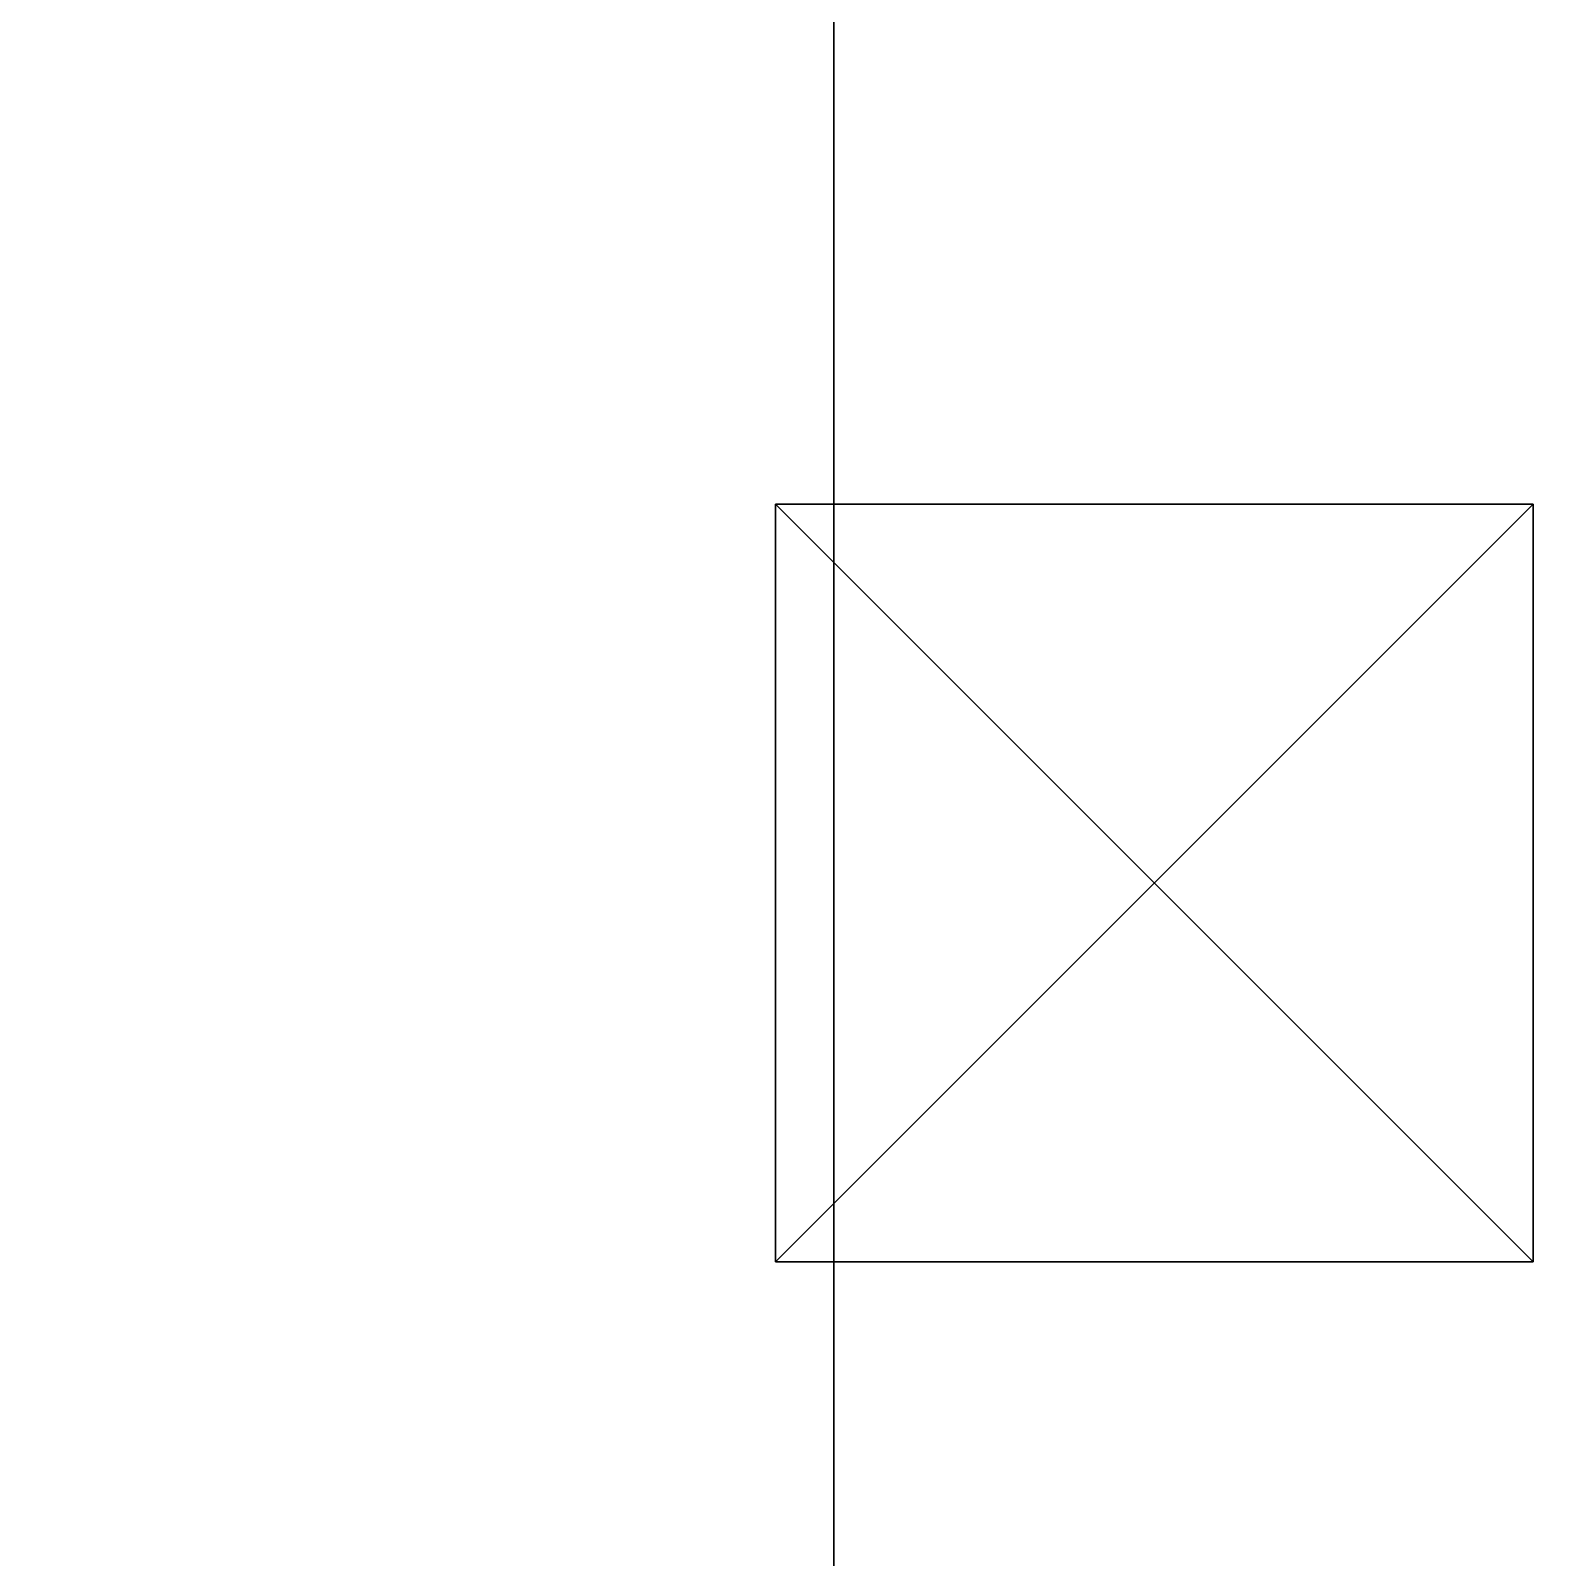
# Model space of a CAD drawing. Extents: x -100 to 4856, y -100 to 4830.
# Drawn here: x 2628.6 to 2658.95, y 282.15 to 312.38 of the extents above; entities that cross this region are included whole.
import ezdxf

# ---------------------------------------------------------------- set-up
doc = ezdxf.new("R2010")
doc.units = 0
for name, color, linetype in [('LAYER0', 7, 'CONTINUOUS'), ('LAYER1105', 253, 'CONTINUOUS'), ('LAYER1106', 253, 'CONTINUOUS'), ('LAYER1181', 7, 'CONTINUOUS'), ('LAYER836', 7, 'CONTINUOUS'), ('LAYER839', 7, 'CONTINUOUS'), ('LAYER842', 7, 'CONTINUOUS'), ('LAYER853', 7, 'CONTINUOUS')]:
    doc.layers.add(name, color=color, linetype=linetype)

msp = doc.modelspace()

# ---------------------------------------------------------------- linework, layer by layer
at = {"layer": 'LAYER0', "invisible_edges": 1}
for points in [[(4856, 4830, -5), (-100, -100, -5), (-100, 4830, -5), (4856, 4830, -5)], [(-100, -100, -5), (4856, 4830, -5), (4856, -100, -5), (-100, -100, -5)], [(4856, -100), (-100, 4830), (-100, -100), (4856, -100)], [(-100, 4830), (4856, -100), (4856, 4830), (-100, 4830)]]:
    msp.add_3dface(points, dxfattribs=at)
at = {"layer": 'LAYER1105'}
for points in [[(2643.35, 288, 1865), (2643.35, 288, 1880), (2643.35, 303, 1865), (2643.35, 288, 1865)], [(2643.35, 303, 1865), (2643.35, 288, 1880), (2643.35, 303, 1880), (2643.35, 303, 1865)], [(2658.35, 288, 1865), (2643.35, 288, 1865), (2658.35, 303, 1865), (2658.35, 288, 1865)], [(2658.35, 303, 1865), (2643.35, 288, 1865), (2643.35, 303, 1865), (2658.35, 303, 1865)], [(2658.35, 303, 1865), (2643.35, 303, 1865), (2658.35, 303, 1880), (2658.35, 303, 1865)], [(2658.35, 303, 1880), (2643.35, 303, 1865), (2643.35, 303, 1880), (2658.35, 303, 1880)], [(2658.35, 303, 1880), (2643.35, 303, 1880), (2658.35, 288, 1880), (2658.35, 303, 1880)], [(2658.35, 288, 1880), (2643.35, 303, 1880), (2643.35, 288, 1880), (2658.35, 288, 1880)], [(2658.35, 303, 1865), (2658.35, 303, 1880), (2658.35, 288, 1865), (2658.35, 303, 1865)], [(2658.35, 288, 1865), (2658.35, 303, 1880), (2658.35, 288, 1880), (2658.35, 288, 1865)], [(2658.35, 288, 1865), (2658.35, 288, 1880), (2643.35, 288, 1865), (2658.35, 288, 1865)], [(2643.35, 288, 1865), (2658.35, 288, 1880), (2643.35, 288, 1880), (2643.35, 288, 1865)]]:
    msp.add_3dface(points, dxfattribs=at)
at = {"layer": 'LAYER1106'}
for points in [[(2643.35, 288, 1865), (2643.35, 288, 1880), (2643.35, 303, 1865), (2643.35, 288, 1865)], [(2643.35, 303, 1865), (2643.35, 288, 1880), (2643.35, 303, 1880), (2643.35, 303, 1865)], [(2658.35, 288, 1865), (2643.35, 288, 1865), (2658.35, 303, 1865), (2658.35, 288, 1865)], [(2658.35, 303, 1865), (2643.35, 288, 1865), (2643.35, 303, 1865), (2658.35, 303, 1865)], [(2658.35, 303, 1865), (2643.35, 303, 1865), (2658.35, 303, 1880), (2658.35, 303, 1865)], [(2658.35, 303, 1880), (2643.35, 303, 1865), (2643.35, 303, 1880), (2658.35, 303, 1880)], [(2658.35, 303, 1880), (2643.35, 303, 1880), (2658.35, 288, 1880), (2658.35, 303, 1880)], [(2658.35, 288, 1880), (2643.35, 303, 1880), (2643.35, 288, 1880), (2658.35, 288, 1880)], [(2658.35, 303, 1865), (2658.35, 303, 1880), (2658.35, 288, 1865), (2658.35, 303, 1865)], [(2658.35, 288, 1865), (2658.35, 303, 1880), (2658.35, 288, 1880), (2658.35, 288, 1865)], [(2658.35, 288, 1865), (2658.35, 288, 1880), (2643.35, 288, 1865), (2658.35, 288, 1865)], [(2643.35, 288, 1865), (2658.35, 288, 1880), (2643.35, 288, 1880), (2643.35, 288, 1865)]]:
    msp.add_3dface(points, dxfattribs=at)
at = {"layer": 'LAYER1181', "invisible_edges": 1}
for points in [[(3428.5, 44.6, 1984), (2644.5, 520, 1984), (2644.5, 44.6, 1984), (3428.5, 44.6, 1984)], [(2644.5, 520, 1984), (3428.5, 44.6, 1984), (3428.5, 520, 1984), (2644.5, 520, 1984)], [(2644.5, 44.6, 1966), (2644.5, 520, 1984), (2644.5, 520, 1966), (2644.5, 44.6, 1966)], [(2644.5, 520, 1984), (2644.5, 44.6, 1966), (2644.5, 44.6, 1984), (2644.5, 520, 1984)], [(3428.5, 520, 1966), (2644.5, 44.6, 1966), (2644.5, 520, 1966), (3428.5, 520, 1966)], [(2644.5, 44.6, 1966), (3428.5, 520, 1966), (3428.5, 44.6, 1966), (2644.5, 44.6, 1966)]]:
    msp.add_3dface(points, dxfattribs=at)
at = {"layer": 'LAYER836', "invisible_edges": 1}
for points in [[(3428.5, 44.6, 866), (2644.5, 520, 866), (2644.5, 44.6, 866), (3428.5, 44.6, 866)], [(2644.5, 520, 866), (3428.5, 44.6, 866), (3428.5, 520, 866), (2644.5, 520, 866)], [(2644.5, 44.6, 848), (2644.5, 520, 866), (2644.5, 520, 848), (2644.5, 44.6, 848)], [(2644.5, 520, 866), (2644.5, 44.6, 848), (2644.5, 44.6, 866), (2644.5, 520, 866)], [(3428.5, 520, 848), (2644.5, 44.6, 848), (2644.5, 520, 848), (3428.5, 520, 848)], [(2644.5, 44.6, 848), (3428.5, 520, 848), (3428.5, 44.6, 848), (2644.5, 44.6, 848)]]:
    msp.add_3dface(points, dxfattribs=at)
at = {"layer": 'LAYER839', "invisible_edges": 1}
for points in [[(2644.5, 20), (2626.5, 580), (2644.5, 580), (2644.5, 20)], [(2626.5, 580), (2644.5, 20), (2626.5, 20), (2626.5, 580)], [(2626.5, 20, 2540), (2644.5, 580, 2540), (2626.5, 580, 2540), (2626.5, 20, 2540)], [(2644.5, 580, 2540), (2626.5, 20, 2540), (2644.5, 20, 2540), (2644.5, 580, 2540)], [(2644.5, 580, 2540), (2644.5, 20), (2644.5, 580), (2644.5, 580, 2540)], [(2644.5, 20), (2644.5, 580, 2540), (2644.5, 20, 2540), (2644.5, 20)]]:
    msp.add_3dface(points, dxfattribs=at)
at = {"layer": 'LAYER842', "invisible_edges": 1}
for points in [[(2644.5, 20, 80), (3428.5, 580, 80), (3428.5, 20, 80), (2644.5, 20, 80)], [(3428.5, 580, 80), (2644.5, 20, 80), (2644.5, 580, 80), (3428.5, 580, 80)], [(2644.5, 20, 80), (2644.5, 580, 98), (2644.5, 580, 80), (2644.5, 20, 80)], [(2644.5, 580, 98), (2644.5, 20, 80), (2644.5, 20, 98), (2644.5, 580, 98)], [(2644.5, 580, 98), (3428.5, 20, 98), (3428.5, 580, 98), (2644.5, 580, 98)], [(3428.5, 20, 98), (2644.5, 580, 98), (2644.5, 20, 98), (3428.5, 20, 98)]]:
    msp.add_3dface(points, dxfattribs=at)
at = {"layer": 'LAYER853', "invisible_edges": 1}
for points in [[(3428.5, 20, 2539), (2644.5, 580, 2539), (2644.5, 20, 2539), (3428.5, 20, 2539)], [(2644.5, 580, 2539), (3428.5, 20, 2539), (3428.5, 580, 2539), (2644.5, 580, 2539)], [(2644.5, 20, 2521), (2644.5, 580, 2539), (2644.5, 580, 2521), (2644.5, 20, 2521)], [(2644.5, 580, 2539), (2644.5, 20, 2521), (2644.5, 20, 2539), (2644.5, 580, 2539)], [(3428.5, 580, 2521), (2644.5, 20, 2521), (2644.5, 580, 2521), (3428.5, 580, 2521)], [(2644.5, 20, 2521), (3428.5, 580, 2521), (3428.5, 20, 2521), (2644.5, 20, 2521)]]:
    msp.add_3dface(points, dxfattribs=at)

doc.saveas('drawing.dxf')
